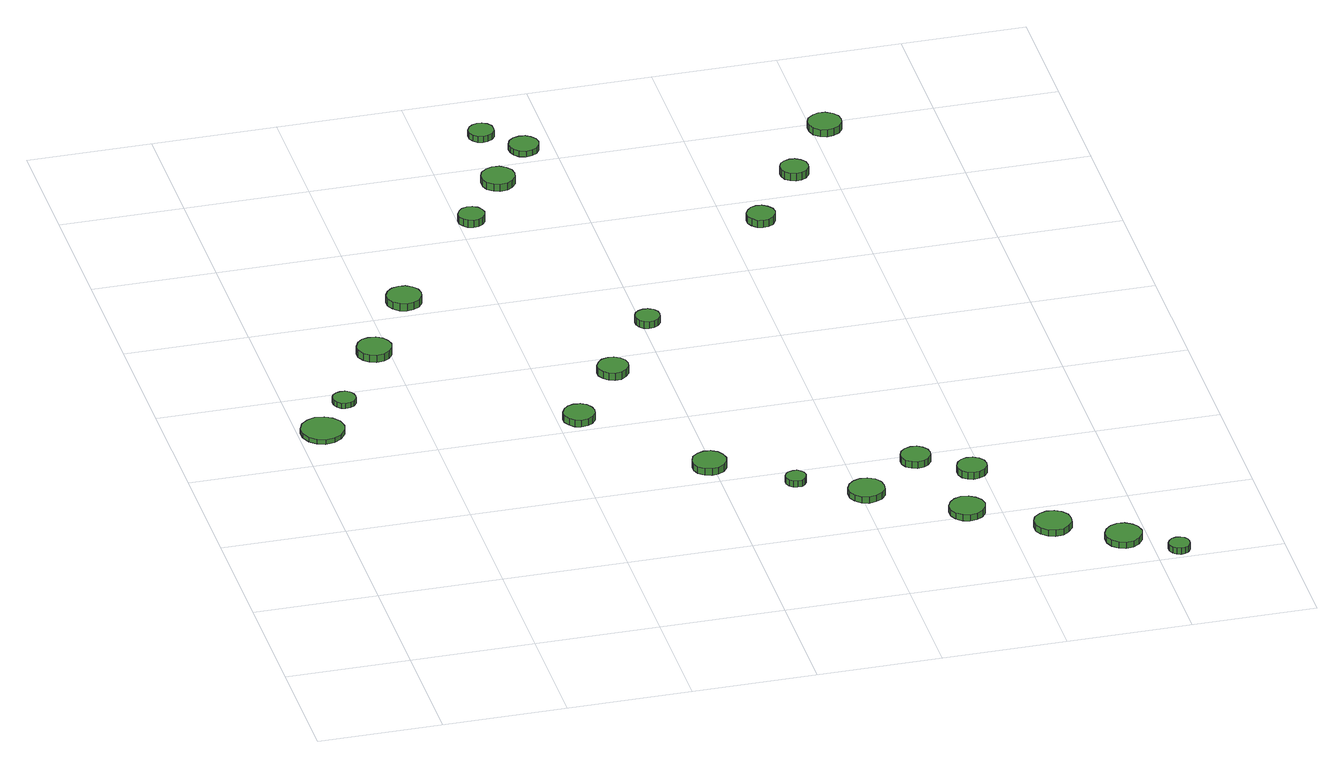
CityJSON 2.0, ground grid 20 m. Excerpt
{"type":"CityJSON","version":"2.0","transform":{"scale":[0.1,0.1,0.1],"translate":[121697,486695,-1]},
"CityObjects":{
"tree1":{"type":"SolitaryVegetationObject","attributes":{"function":"something"},"geometry":[{"type":"MultiSurface","lod":"1","boundaries":[[[0,1,2,3,4,5,6,7,8,9,10,11,12,13,14]],[[15,16,17,18,19,20,21,22,23,24,25,26,27,28,29]],[[0,29,28,1]],[[1,28,27,2]],[[2,27,26,3]],[[3,26,25,4]],[[4,25,24,5]],[[5,24,23,6]],[[6,23,22,7]],[[7,22,21,8]],[[8,21,20,9]],[[9,20,19,10]],[[10,19,18,11]],[[11,18,17,12]],[[12,17,16,13]],[[13,16,15,14]],[[14,15,29,0]]]}]},
"tree2":{"type":"SolitaryVegetationObject","attributes":{"function":"something"},"geometry":[{"type":"MultiSurface","lod":"1","boundaries":[[[30,31,32,33,34,35,36,37,38,39,40,41,42,43,44]],[[45,46,47,48,49,50,51,52,53,54,55,56,57,58,59]],[[30,59,58,31]],[[31,58,57,32]],[[32,57,56,33]],[[33,56,55,34]],[[34,55,54,35]],[[35,54,53,36]],[[36,53,52,37]],[[37,52,51,38]],[[38,51,50,39]],[[39,50,49,40]],[[40,49,48,41]],[[41,48,47,42]],[[42,47,46,43]],[[43,46,45,44]],[[44,45,59,30]]]}]},
"tree3":{"type":"SolitaryVegetationObject","attributes":{"function":"something"},"geometry":[{"type":"MultiSurface","lod":"1","boundaries":[[[60,61,62,63,64,65,66,67,68,69,70,71,72,73,74]],[[75,76,77,78,79,80,81,82,83,84,85,86,87,88,89]],[[60,89,88,61]],[[61,88,87,62]],[[62,87,86,63]],[[63,86,85,64]],[[64,85,84,65]],[[65,84,83,66]],[[66,83,82,67]],[[67,82,81,68]],[[68,81,80,69]],[[69,80,79,70]],[[70,79,78,71]],[[71,78,77,72]],[[72,77,76,73]],[[73,76,75,74]],[[74,75,89,60]]]}]},
"tree4":{"type":"SolitaryVegetationObject","attributes":{"function":"something"},"geometry":[{"type":"MultiSurface","lod":"1","boundaries":[[[90,91,92,93,94,95,96,97,98,99,100,101,102,103,104]],[[105,106,107,108,109,110,111,112,113,114,115,116,117,118,119]],[[90,119,118,91]],[[91,118,117,92]],[[92,117,116,93]],[[93,116,115,94]],[[94,115,114,95]],[[95,114,113,96]],[[96,113,112,97]],[[97,112,111,98]],[[98,111,110,99]],[[99,110,109,100]],[[100,109,108,101]],[[101,108,107,102]],[[102,107,106,103]],[[103,106,105,104]],[[104,105,119,90]]]}]},
"tree5":{"type":"SolitaryVegetationObject","attributes":{"function":"something"},"geometry":[{"type":"MultiSurface","lod":"1","boundaries":[[[120,121,122,123,124,125,126,127,128,129,130,131,132,133,134]],[[135,136,137,138,139,140,141,142,143,144,145,146,147,148,149]],[[120,149,148,121]],[[121,148,147,122]],[[122,147,146,123]],[[123,146,145,124]],[[124,145,144,125]],[[125,144,143,126]],[[126,143,142,127]],[[127,142,141,128]],[[128,141,140,129]],[[129,140,139,130]],[[130,139,138,131]],[[131,138,137,132]],[[132,137,136,133]],[[133,136,135,134]],[[134,135,149,120]]]}]},
"tree6":{"type":"SolitaryVegetationObject","attributes":{"function":"something"},"geometry":[{"type":"MultiSurface","lod":"1","boundaries":[[[150,151,152,153,154,155,156,157,158,159,160,161,162,163,164]],[[165,166,167,168,169,170,171,172,173,174,175,176,177,178,179]],[[150,179,178,151]],[[151,178,177,152]],[[152,177,176,153]],[[153,176,175,154]],[[154,175,174,155]],[[155,174,173,156]],[[156,173,172,157]],[[157,172,171,158]],[[158,171,170,159]],[[159,170,169,160]],[[160,169,168,161]],[[161,168,167,162]],[[162,167,166,163]],[[163,166,165,164]],[[164,165,179,150]]]}]},
"tree7":{"type":"SolitaryVegetationObject","attributes":{"function":"something"},"geometry":[{"type":"MultiSurface","lod":"1","boundaries":[[[180,181,182,183,184,185,186,187,188,189,190,191,192,193,194]],[[195,196,197,198,199,200,201,202,203,204,205,206,207,208,209]],[[180,209,208,181]],[[181,208,207,182]],[[182,207,206,183]],[[183,206,205,184]],[[184,205,204,185]],[[185,204,203,186]],[[186,203,202,187]],[[187,202,201,188]],[[188,201,200,189]],[[189,200,199,190]],[[190,199,198,191]],[[191,198,197,192]],[[192,197,196,193]],[[193,196,195,194]],[[194,195,209,180]]]}]},
"tree8":{"type":"SolitaryVegetationObject","attributes":{"function":"something"},"geometry":[{"type":"MultiSurface","lod":"1","boundaries":[[[210,211,212,213,214,215,216,217,218,219,220,221,222,223,224]],[[225,226,227,228,229,230,231,232,233,234,235,236,237,238,239]],[[210,239,238,211]],[[211,238,237,212]],[[212,237,236,213]],[[213,236,235,214]],[[214,235,234,215]],[[215,234,233,216]],[[216,233,232,217]],[[217,232,231,218]],[[218,231,230,219]],[[219,230,229,220]],[[220,229,228,221]],[[221,228,227,222]],[[222,227,226,223]],[[223,226,225,224]],[[224,225,239,210]]]}]},
"tree9":{"type":"SolitaryVegetationObject","attributes":{"function":"something"},"geometry":[{"type":"MultiSurface","lod":"1","boundaries":[[[240,241,242,243,244,245,246,247,248,249,250,251,252,253,254]],[[255,256,257,258,259,260,261,262,263,264,265,266,267,268,269]],[[240,269,268,241]],[[241,268,267,242]],[[242,267,266,243]],[[243,266,265,244]],[[244,265,264,245]],[[245,264,263,246]],[[246,263,262,247]],[[247,262,261,248]],[[248,261,260,249]],[[249,260,259,250]],[[250,259,258,251]],[[251,258,257,252]],[[252,257,256,253]],[[253,256,255,254]],[[254,255,269,240]]]}]},
"tree10":{"type":"SolitaryVegetationObject","attributes":{"function":"something"},"geometry":[{"type":"MultiSurface","lod":"1","boundaries":[[[270,271,272,273,274,275,276,277,278,279,280,281,282,283,284]],[[285,286,287,288,289,290,291,292,293,294,295,296,297,298,299]],[[270,299,298,271]],[[271,298,297,272]],[[272,297,296,273]],[[273,296,295,274]],[[274,295,294,275]],[[275,294,293,276]],[[276,293,292,277]],[[277,292,291,278]],[[278,291,290,279]],[[279,290,289,280]],[[280,289,288,281]],[[281,288,287,282]],[[282,287,286,283]],[[283,286,285,284]],[[284,285,299,270]]]}]},
"tree11":{"type":"SolitaryVegetationObject","attributes":{"function":"something"},"geometry":[{"type":"MultiSurface","lod":"1","boundaries":[[[300,301,302,303,304,305,306,307,308,309,310,311,312,313,314]],[[315,316,317,318,319,320,321,322,323,324,325,326,327,328,329]],[[300,329,328,301]],[[301,328,327,302]],[[302,327,326,303]],[[303,326,325,304]],[[304,325,324,305]],[[305,324,323,306]],[[306,323,322,307]],[[307,322,321,308]],[[308,321,320,309]],[[309,320,319,310]],[[310,319,318,311]],[[311,318,317,312]],[[312,317,316,313]],[[313,316,315,314]],[[314,315,329,300]]]}]},
"tree12":{"type":"SolitaryVegetationObject","attributes":{"function":"something"},"geometry":[{"type":"MultiSurface","lod":"1","boundaries":[[[330,331,332,333,334,335,336,337,338,339,340,341,342,343,344]],[[345,346,347,348,349,350,351,352,353,354,355,356,357,358,359]],[[330,359,358,331]],[[331,358,357,332]],[[332,357,356,333]],[[333,356,355,334]],[[334,355,354,335]],[[335,354,353,336]],[[336,353,352,337]],[[337,352,351,338]],[[338,351,350,339]],[[339,350,349,340]],[[340,349,348,341]],[[341,348,347,342]],[[342,347,346,343]],[[343,346,345,344]],[[344,345,359,330]]]}]},
"tree13":{"type":"SolitaryVegetationObject","attributes":{"function":"something"},"geometry":[{"type":"MultiSurface","lod":"1","boundaries":[[[360,361,362,363,364,365,366,367,368,369,370,371,372,373,374]],[[375,376,377,378,379,380,381,382,383,384,385,386,387,388,389]],[[360,389,388,361]],[[361,388,387,362]],[[362,387,386,363]],[[363,386,385,364]],[[364,385,384,365]],[[365,384,383,366]],[[366,383,382,367]],[[367,382,381,368]],[[368,381,380,369]],[[369,380,379,370]],[[370,379,378,371]],[[371,378,377,372]],[[372,377,376,373]],[[373,376,375,374]],[[374,375,389,360]]]}]},
"tree14":{"type":"SolitaryVegetationObject","attributes":{"function":"something"},"geometry":[{"type":"MultiSurface","lod":"1","boundaries":[[[390,391,392,393,394,395,396,397,398,399,400,401,402,403,404]],[[405,406,407,408,409,410,411,412,413,414,415,416,417,418,419]],[[390,419,418,391]],[[391,418,417,392]],[[392,417,416,393]],[[393,416,415,394]],[[394,415,414,395]],[[395,414,413,396]],[[396,413,412,397]],[[397,412,411,398]],[[398,411,410,399]],[[399,410,409,400]],[[400,409,408,401]],[[401,408,407,402]],[[402,407,406,403]],[[403,406,405,404]],[[404,405,419,390]]]}]},
"tree15":{"type":"SolitaryVegetationObject","attributes":{"function":"something"},"geometry":[{"type":"MultiSurface","lod":"1","boundaries":[[[420,421,422,423,424,425,426,427,428,429,430,431,432,433,434]],[[435,436,437,438,439,440,441,442,443,444,445,446,447,448,449]],[[420,449,448,421]],[[421,448,447,422]],[[422,447,446,423]],[[423,446,445,424]],[[424,445,444,425]],[[425,444,443,426]],[[426,443,442,427]],[[427,442,441,428]],[[428,441,440,429]],[[429,440,439,430]],[[430,439,438,431]],[[431,438,437,432]],[[432,437,436,433]],[[433,436,435,434]],[[434,435,449,420]]]}]},
"tree16":{"type":"SolitaryVegetationObject","attributes":{"function":"something"},"geometry":[{"type":"MultiSurface","lod":"1","boundaries":[[[450,451,452,453,454,455,456,457,458,459,460,461,462,463,464]],[[465,466,467,468,469,470,471,472,473,474,475,476,477,478,479]],[[450,479,478,451]],[[451,478,477,452]],[[452,477,476,453]],[[453,476,475,454]],[[454,475,474,455]],[[455,474,473,456]],[[456,473,472,457]],[[457,472,471,458]],[[458,471,470,459]],[[459,470,469,460]],[[460,469,468,461]],[[461,468,467,462]],[[462,467,466,463]],[[463,466,465,464]],[[464,465,479,450]]]}]},
"tree17":{"type":"SolitaryVegetationObject","attributes":{"function":"something"},"geometry":[{"type":"MultiSurface","lod":"1","boundaries":[[[480,481,482,483,484,485,486,487,488,489,490,491,492,493,494]],[[495,496,497,498,499,500,501,502,503,504,505,506,507,508,509]],[[480,509,508,481]],[[481,508,507,482]],[[482,507,506,483]],[[483,506,505,484]],[[484,505,504,485]],[[485,504,503,486]],[[486,503,502,487]],[[487,502,501,488]],[[488,501,500,489]],[[489,500,499,490]],[[490,499,498,491]],[[491,498,497,492]],[[492,497,496,493]],[[493,496,495,494]],[[494,495,509,480]]]}]},
"tree18":{"type":"SolitaryVegetationObject","attributes":{"function":"something"},"geometry":[{"type":"MultiSurface","lod":"1","boundaries":[[[510,511,512,513,514,515,516,517,518,519,520,521,522,523,524]],[[525,526,527,528,529,530,531,532,533,534,535,536,537,538,539]],[[510,539,538,511]],[[511,538,537,512]],[[512,537,536,513]],[[513,536,535,514]],[[514,535,534,515]],[[515,534,533,516]],[[516,533,532,517]],[[517,532,531,518]],[[518,531,530,519]],[[519,530,529,520]],[[520,529,528,521]],[[521,528,527,522]],[[522,527,526,523]],[[523,526,525,524]],[[524,525,539,510]]]}]},
"tree19":{"type":"SolitaryVegetationObject","attributes":{"function":"something"},"geometry":[{"type":"MultiSurface","lod":"1","boundaries":[[[540,541,542,543,544,545,546,547,548,549,550,551,552,553,554]],[[555,556,557,558,559,560,561,562,563,564,565,566,567,568,569]],[[540,569,568,541]],[[541,568,567,542]],[[542,567,566,543]],[[543,566,565,544]],[[544,565,564,545]],[[545,564,563,546]],[[546,563,562,547]],[[547,562,561,548]],[[548,561,560,549]],[[549,560,559,550]],[[550,559,558,551]],[[551,558,557,552]],[[552,557,556,553]],[[553,556,555,554]],[[554,555,569,540]]]}]},
"tree20":{"type":"SolitaryVegetationObject","attributes":{"function":"something"},"geometry":[{"type":"MultiSurface","lod":"1","boundaries":[[[570,571,572,573,574,575,576,577,578,579,580,581,582,583,584]],[[585,586,587,588,589,590,591,592,593,594,595,596,597,598,599]],[[570,599,598,571]],[[571,598,597,572]],[[572,597,596,573]],[[573,596,595,574]],[[574,595,594,575]],[[575,594,593,576]],[[576,593,592,577]],[[577,592,591,578]],[[578,591,590,579]],[[579,590,589,580]],[[580,589,588,581]],[[581,588,587,582]],[[582,587,586,583]],[[583,586,585,584]],[[584,585,599,570]]]}]},
"tree21":{"type":"SolitaryVegetationObject","attributes":{"function":"something"},"geometry":[{"type":"MultiSurface","lod":"1","boundaries":[[[600,601,602,603,604,605,606,607,608,609,610,611,612,613,614]],[[615,616,617,618,619,620,621,622,623,624,625,626,627,628,629]],[[600,629,628,601]],[[601,628,627,602]],[[602,627,626,603]],[[603,626,625,604]],[[604,625,624,605]],[[605,624,623,606]],[[606,623,622,607]],[[607,622,621,608]],[[608,621,620,609]],[[609,620,619,610]],[[610,619,618,611]],[[611,618,617,612]],[[612,617,616,613]],[[613,616,615,614]],[[614,615,629,600]]]}]},
"tree22":{"type":"SolitaryVegetationObject","attributes":{"function":"something"},"geometry":[{"type":"MultiSurface","lod":"1","boundaries":[[[630,631,632,633,634,635,636,637,638,639,640,641,642,643,644]],[[645,646,647,648,649,650,651,652,653,654,655,656,657,658,659]],[[630,659,658,631]],[[631,658,657,632]],[[632,657,656,633]],[[633,656,655,634]],[[634,655,654,635]],[[635,654,653,636]],[[636,653,652,637]],[[637,652,651,638]],[[638,651,650,639]],[[639,650,649,640]],[[640,649,648,641]],[[641,648,647,642]],[[642,647,646,643]],[[643,646,645,644]],[[644,645,659,630]]]}]},
"tree23":{"type":"SolitaryVegetationObject","attributes":{"function":"something"},"geometry":[{"type":"MultiSurface","lod":"1","boundaries":[[[660,661,662,663,664,665,666,667,668,669,670,671,672,673,674]],[[675,676,677,678,679,680,681,682,683,684,685,686,687,688,689]],[[660,689,688,661]],[[661,688,687,662]],[[662,687,686,663]],[[663,686,685,664]],[[664,685,684,665]],[[665,684,683,666]],[[666,683,682,667]],[[667,682,681,668]],[[668,681,680,669]],[[669,680,679,670]],[[670,679,678,671]],[[671,678,677,672]],[[672,677,676,673]],[[673,676,675,674]],[[674,675,689,660]]]}]}
},
"vertices":[
[74,693,16],[71,707,16],[62,719,16],[50,726,16],[35,728,16],[22,723,16],[11,714,16],[5,700,16],[5,686,16],[11,672,16],[22,663,16],[35,658,16],[50,660,16],[62,667,16],[71,679,16],[71,679,8],[62,667,8],[50,660,8],[35,658,8],[22,663,8],[11,672,8],[5,686,8],[5,700,8],[11,714,8],[22,723,8],[35,728,8],[50,726,8],[62,719,8],[71,707,8],[74,693,8],
[113,773,17],[111,780,17],[107,787,17],[100,791,17],[92,791,17],[85,789,17],[79,784,17],[76,777,17],[76,769,17],[79,762,17],[85,757,17],[92,754,17],[100,755,17],[107,759,17],[111,765,17],[111,765,8],[107,759,8],[100,755,8],[92,754,8],[85,757,8],[79,762,8],[76,769,8],[76,777,8],[79,784,8],[85,789,8],[92,791,8],[100,791,8],[107,787,8],[111,780,8],[113,773,8],
[204,904,21],[201,915,21],[195,924,21],[185,930,21],[173,931,21],[162,928,21],[154,920,21],[149,909,21],[149,898,21],[154,887,21],[162,880,21],[173,876,21],[185,877,21],[195,883,21],[201,892,21],[201,892,8],[195,883,8],[185,877,8],[173,876,8],[162,880,8],[154,887,8],[149,898,8],[149,909,8],[154,920,8],[162,928,8],[173,931,8],[185,930,8],[195,924,8],[201,915,8],[204,904,8],
[284,1030,28],[282,1041,28],[275,1050,28],[265,1056,28],[254,1057,28],[243,1054,28],[234,1046,28],[229,1036,28],[229,1024,28],[234,1014,28],[243,1006,28],[254,1002,28],[265,1004,28],[275,1009,28],[282,1019,28],[282,1019,15],[275,1009,15],[265,1004,15],[254,1002,15],[243,1006,15],[234,1014,15],[229,1024,15],[229,1036,15],[234,1046,15],[243,1054,15],[254,1057,15],[265,1056,15],[275,1050,15],[282,1041,15],[284,1030,15],
[460,636,19],[458,646,19],[452,655,19],[443,660,19],[432,661,19],[422,658,19],[415,651,19],[410,641,19],[410,631,19],[415,621,19],[422,614,19],[432,611,19],[443,612,19],[452,617,19],[458,626,19],[458,626,7],[452,617,7],[443,612,7],[432,611,7],[422,614,7],[415,621,7],[410,631,7],[410,641,7],[415,651,7],[422,658,7],[432,661,7],[443,660,7],[452,655,7],[458,646,7],[460,636,7],
[622,447,19],[619,458,19],[613,467,19],[603,473,19],[592,474,19],[581,470,19],[572,463,19],[568,452,19],[568,441,19],[572,431,19],[581,423,19],[592,420,19],[603,421,19],[613,427,19],[619,436,19],[619,436,7],[613,427,7],[603,421,7],[592,420,7],[581,423,7],[572,431,7],[568,441,7],[568,452,7],[572,463,7],[581,470,7],[592,474,7],[603,473,7],[613,467,7],[619,458,7],[622,447,7],
[545,758,20],[543,768,20],[537,776,20],[528,781,20],[518,782,20],[508,779,20],[501,772,20],[496,763,20],[496,753,20],[501,743,20],[508,737,20],[518,733,20],[528,734,20],[537,740,20],[543,748,20],[543,748,7],[537,740,7],[528,734,7],[518,733,7],[508,737,7],[501,743,7],[496,753,7],[496,763,7],[501,772,7],[508,779,7],[518,782,7],[528,781,7],[537,776,7],[543,768,7],[545,758,7],
[439,1237,30],[437,1245,30],[432,1253,30],[424,1257,30],[416,1258,30],[407,1255,30],[401,1249,30],[397,1241,30],[397,1232,30],[401,1224,30],[407,1219,30],[416,1216,30],[424,1217,30],[432,1221,30],[437,1228,30],[437,1228,17],[432,1221,17],[424,1217,17],[416,1216,17],[407,1219,17],[401,1224,17],[397,1232,17],[397,1241,17],[401,1249,17],[407,1255,17],[416,1258,17],[424,1257,17],[432,1253,17],[437,1245,17],[439,1237,17],
[729,367,19],[727,374,19],[723,379,19],[718,383,19],[711,383,19],[704,381,19],[699,377,19],[696,370,19],[696,364,19],[699,357,19],[704,353,19],[711,351,19],[718,351,19],[723,355,19],[727,360,19],[727,360,8],[723,355,8],[718,351,8],[711,351,8],[704,353,8],[699,357,8],[696,364,8],[696,370,8],[699,377,8],[704,381,8],[711,383,8],[718,383,8],[723,379,8],[727,374,8],[729,367,8],
[628,884,23],[627,892,23],[622,899,23],[614,903,23],[606,904,23],[598,901,23],[592,896,23],[589,888,23],[589,880,23],[592,872,23],[598,867,23],[606,864,23],[614,865,23],[622,869,23],[627,876,23],[627,876,11],[622,869,11],[614,865,11],[606,864,11],[598,867,11],[592,872,11],[589,880,11],[589,888,11],[592,896,11],[598,901,11],[606,904,11],[614,903,11],[622,899,11],[627,892,11],[628,884,11],
[517,1352,21],[515,1363,21],[508,1372,21],[499,1378,21],[487,1379,21],[477,1375,21],[468,1368,21],[464,1358,21],[464,1346,21],[468,1336,21],[477,1329,21],[487,1325,21],[499,1326,21],[508,1332,21],[515,1341,21],[515,1341,8],[508,1332,8],[499,1326,8],[487,1325,8],[477,1329,8],[468,1336,8],[464,1346,8],[464,1358,8],[468,1368,8],[477,1375,8],[487,1379,8],[499,1378,8],[508,1372,8],[515,1363,8],[517,1352,8],
[838,305,19],[836,317,19],[829,327,19],[818,333,19],[806,334,19],[795,330,19],[786,322,19],[781,311,19],[781,299,19],[786,288,19],[795,280,19],[806,276,19],[818,278,19],[829,284,19],[836,293,19],[836,293,8],[829,284,8],[818,278,8],[806,276,8],[795,280,8],[786,288,8],[781,299,8],[781,311,8],[786,322,8],[795,330,8],[806,334,8],[818,333,8],[829,327,8],[836,317,8],[838,305,8],
[520,1496,18],[519,1504,18],[514,1511,18],[506,1515,18],[498,1516,18],[490,1513,18],[484,1508,18],[480,1500,18],[480,1491,18],[484,1484,18],[490,1478,18],[498,1475,18],[506,1476,18],[514,1480,18],[519,1487,18],[519,1487,7],[514,1480,7],[506,1476,7],[498,1475,7],[490,1478,7],[484,1484,7],[480,1491,7],[480,1500,7],[484,1508,7],[490,1513,7],[498,1516,7],[506,1515,7],[514,1511,7],[519,1504,7],[520,1496,7],
[578,1441,17],[576,1450,17],[570,1458,17],[562,1463,17],[552,1464,17],[542,1461,17],[535,1455,17],[531,1446,17],[531,1436,17],[535,1427,17],[542,1420,17],[552,1417,17],[562,1418,17],[570,1423,17],[576,1431,17],[576,1431,7],[570,1423,7],[562,1418,7],[552,1417,7],[542,1420,7],[535,1427,7],[531,1436,7],[531,1446,7],[535,1455,7],[542,1461,7],[552,1464,7],[562,1463,7],[570,1458,7],[576,1450,7],[578,1441,7],
[976,214,19],[973,226,19],[966,235,19],[956,241,19],[944,243,19],[933,239,19],[924,231,19],[919,220,19],[919,208,19],[924,197,19],[933,189,19],[944,185,19],[956,187,19],[966,193,19],[973,202,19],[973,202,8],[966,193,8],[956,187,8],[944,185,8],[933,189,8],[924,197,8],[919,208,8],[919,220,8],[924,231,8],[933,239,8],[944,243,8],[956,241,8],[966,235,8],[973,226,8],[976,214,8],
[931,380,21],[929,390,21],[923,398,21],[915,403,21],[905,404,21],[896,401,21],[888,394,21],[884,385,21],[884,375,21],[888,366,21],[896,360,21],[905,357,21],[915,358,21],[923,363,21],[929,371,21],[929,371,9],[923,363,9],[915,358,9],[905,357,9],[896,360,9],[888,366,9],[884,375,9],[884,385,9],[888,394,9],[896,401,9],[905,404,9],[915,403,9],[923,398,9],[929,390,9],[931,380,9],
[1008,328,20],[1006,338,20],[1000,346,20],[991,351,20],[981,352,20],[972,349,20],[965,342,20],[961,333,20],[961,323,20],[965,314,20],[972,308,20],[981,305,20],[991,306,20],[1000,311,20],[1006,319,20],[1006,319,8],[1000,311,8],[991,306,8],[981,305,8],[972,308,8],[965,314,8],[961,323,8],[961,333,8],[965,342,8],[972,349,8],[981,352,8],[991,351,8],[1000,346,8],[1006,338,8],[1008,328,8],
[1094,138,19],[1092,150,19],[1084,160,19],[1074,166,19],[1061,167,19],[1050,163,19],[1040,155,19],[1035,144,19],[1035,131,19],[1040,120,19],[1050,112,19],[1061,108,19],[1074,109,19],[1084,116,19],[1092,126,19],[1092,126,8],[1084,116,8],[1074,109,8],[1061,108,8],[1050,112,8],[1040,120,8],[1035,131,8],[1035,144,8],[1040,155,8],[1050,163,8],[1061,167,8],[1074,166,8],[1084,160,8],[1092,150,8],[1094,138,8],
[1191,75,19],[1188,87,19],[1181,96,19],[1170,103,19],[1158,104,19],[1147,100,19],[1138,92,19],[1133,81,19],[1133,69,19],[1138,57,19],[1147,49,19],[1158,45,19],[1170,47,19],[1181,53,19],[1188,63,19],[1188,63,8],[1181,53,8],[1170,47,8],[1158,45,8],[1147,49,8],[1138,57,8],[1133,69,8],[1133,81,8],[1138,92,8],[1147,100,8],[1158,104,8],[1170,103,8],[1181,96,8],[1188,87,8],[1191,75,8],
[878,1136,24],[876,1145,24],[870,1153,24],[862,1158,24],[853,1159,24],[844,1156,24],[837,1149,24],[833,1141,24],[833,1131,24],[837,1123,24],[844,1116,24],[853,1113,24],[862,1114,24],[870,1119,24],[876,1127,24],[876,1127,11],[870,1119,11],[862,1114,11],[853,1113,11],[844,1116,11],[837,1123,11],[833,1131,11],[833,1141,11],[837,1149,11],[844,1156,11],[853,1159,11],[862,1158,11],[870,1153,11],[876,1145,11],[878,1136,11],
[1254,24,19],[1253,31,19],[1249,37,19],[1243,40,19],[1236,41,19],[1229,39,19],[1224,34,19],[1221,28,19],[1221,21,19],[1224,14,19],[1229,9,19],[1236,7,19],[1243,8,19],[1249,11,19],[1253,17,19],[1253,17,8],[1249,11,8],[1243,8,8],[1236,7,8],[1229,9,8],[1224,14,8],[1221,21,8],[1221,28,8],[1224,34,8],[1229,39,8],[1236,41,8],[1243,40,8],[1249,37,8],[1253,31,8],[1254,24,8],
[964,1263,21],[962,1273,21],[956,1280,21],[948,1285,21],[939,1286,21],[930,1283,21],[923,1277,21],[919,1268,21],[919,1259,21],[923,1250,21],[930,1244,21],[939,1241,21],[948,1242,21],[956,1246,21],[962,1254,21],[962,1254,8],[956,1246,8],[948,1242,8],[939,1241,8],[930,1244,8],[923,1250,8],[919,1259,8],[919,1268,8],[923,1277,8],[930,1283,8],[939,1286,8],[948,1285,8],[956,1280,8],[962,1273,8],[964,1263,8],
[1048,1384,20],[1046,1395,20],[1039,1404,20],[1029,1410,20],[1018,1411,20],[1008,1407,20],[999,1400,20],[995,1390,20],[995,1379,20],[999,1368,20],[1008,1361,20],[1018,1357,20],[1029,1359,20],[1039,1364,20],[1046,1373,20],[1046,1373,8],[1039,1364,8],[1029,1359,8],[1018,1357,8],[1008,1361,8],[999,1368,8],[995,1379,8],[995,1390,8],[999,1400,8],[1008,1407,8],[1018,1411,8],[1029,1410,8],[1039,1404,8],[1046,1395,8],[1048,1384,8]
]}
